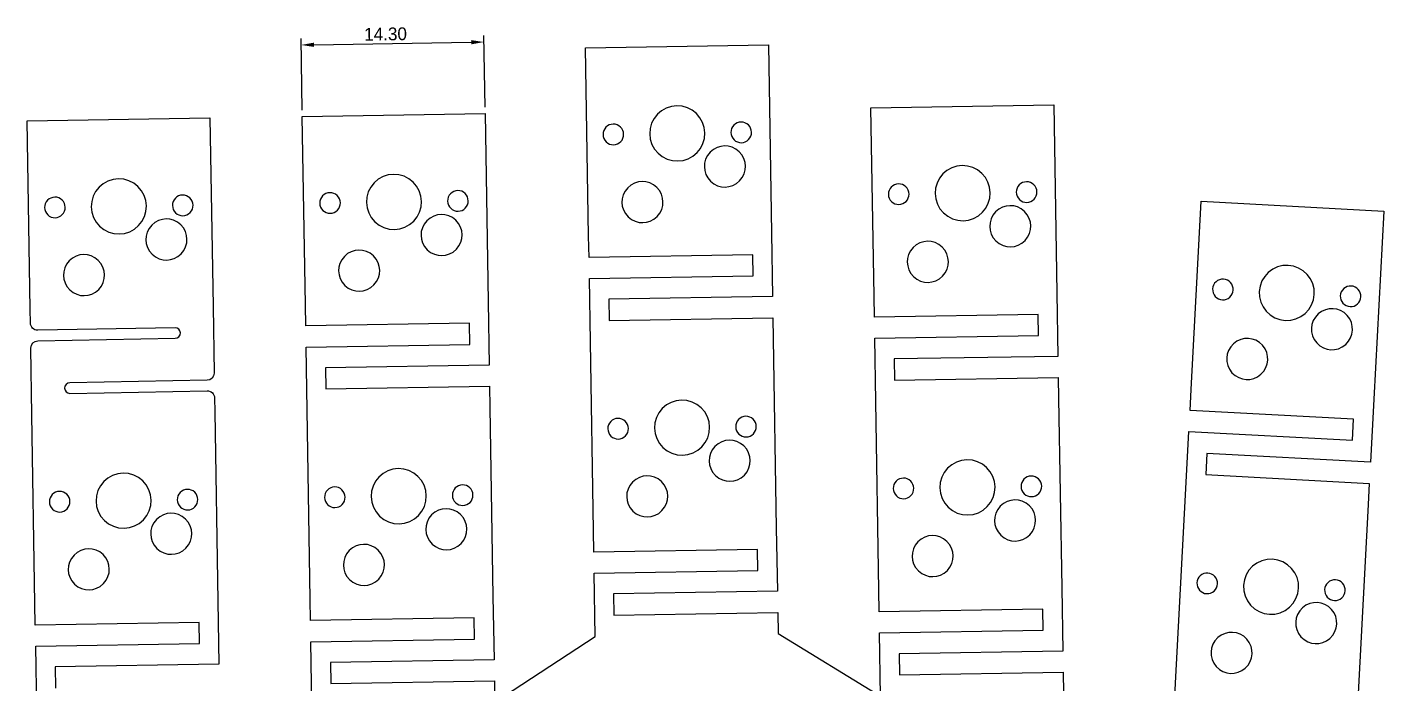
# Model space of a CAD drawing. Extents: x 3 to 109, y 3 to 127.
# Drawn here: x 2.8 to 108.9, y 75.6 to 127 of the extents above; entities that cross this region are included whole.
import ezdxf

# ---------------------------------------------------------------- set-up
doc = ezdxf.new("R2010")
doc.units = 0
doc.layers.get('DEFPOINTS').update_dxf_attribs({"linetype": 'CONTINUOUS'})
doc.layers.add('DEFAULT', color=7, linetype='CONTINUOUS')
doc.styles.add('DEFAULT', font='txt')
doc.dimstyles.new('DEFAULT', dxfattribs={"dimtxt": 1, "dimasz": 1, "dimexe": 0.5, "dimexo": 0.5, "dimgap": 0.25, "dimtad": 1, "dimtoh": 1, "dimzin": 1, "dimcen": 0.5, "dimazin": 3, "dimtfac": 1, "dimtix": 1, "dimtmove": 0, "dimatfit": 3})

# ---------------------------------------------------------------- blocks, each defined once
blk = doc.blocks.new('*D1')
at = {"layer": 'DEFAULT', "color": 0}
for p, q in [((38.61, 120.76), (38.52, 126.35)), ((24.31, 120.53), (24.22, 126.12)), ((25.22, 125.64), (37.52, 125.84))]:
    blk.add_line(p, q, dxfattribs=at)
for points in [[(25.22, 125.8), (25.23, 125.47), (24.22, 125.62)], [(37.53, 125.67), (37.52, 126), (38.52, 125.85)]]:
    blk.add_solid(points, dxfattribs=at)
at = {"layer": 'DEFPOINTS', "color": 0}
for p in [(38.52, 125.85), (24.31, 120.03), (38.61, 120.26)]:
    blk.add_point(p, dxfattribs=at)
at = {"layer": 'DEFAULT', "color": 0, "linetype": 'CONTINUOUS', "style": 'DEFAULT'}
blk.add_text('14.30', height=1, rotation=0.9312, dxfattribs=at).set_placement((29.16, 125.95))

msp = doc.modelspace()

# ---------------------------------------------------------------- linework, layer by layer
at = {"layer": 'DEFAULT', "color": 7}
for points in [[(25.062, 73.995), (24.982, 78.945), (37.783, 79.152), (37.756, 80.802), (24.955, 80.594), (24.928, 82.278), (24.688, 97.045), (24.607, 101.995), (37.408, 102.203), (37.381, 103.853), (24.58, 103.645), (24.554, 105.295), (24.314, 120.027), (38.615, 120.26), (38.854, 105.527), (38.935, 100.577), (26.134, 100.369), (26.161, 98.719), (38.962, 98.927), (38.988, 97.277), (39.229, 82.477), (39.309, 77.527), (26.509, 77.319), (26.535, 75.669), (39.336, 75.877), (39.363, 74.227), (47.219, 79.356), (47.138, 84.306), (59.939, 84.514), (59.912, 86.164), (47.111, 85.956), (47.084, 87.64), (46.844, 102.406), (46.764, 107.356), (59.564, 107.564), (59.538, 109.214), (46.737, 109.006), (46.71, 110.656), (46.471, 125.388), (60.771, 125.621), (61.011, 110.888), (61.091, 105.938), (48.29, 105.73), (48.317, 104.08), (61.118, 104.288), (61.145, 102.638), (61.385, 87.838), (61.466, 82.888), (48.665, 82.68), (48.692, 81.03), (61.492, 81.238), (61.519, 79.588), (69.538, 74.683), (69.457, 79.633), (82.258, 79.841), (82.231, 81.491), (69.431, 81.283), (69.403, 82.967), (69.163, 97.734), (69.083, 102.684), (81.884, 102.891), (81.857, 104.541), (69.056, 104.333), (69.029, 105.983), (68.79, 120.716), (83.091, 120.948), (83.33, 106.216), (83.41, 101.266), (70.61, 101.058), (70.636, 99.408), (83.437, 99.616), (83.464, 97.966), (83.704, 83.166), (83.785, 78.216), (70.984, 78.008), (71.011, 76.358), (83.812, 76.566), (83.839, 74.916)], [(92.514, 74.015), (92.604, 75.697), (93.392, 90.444), (93.656, 95.387), (106.44, 94.704), (106.528, 96.352), (93.744, 97.035), (93.832, 98.683), (94.618, 113.396), (108.901, 112.633), (108.115, 97.92), (107.85, 92.976), (95.066, 93.66), (94.978, 92.012), (107.762, 91.329), (107.674, 89.681), (106.885, 74.899)]]:
    msp.add_lwpolyline(points, dxfattribs=at)
for points in [[(14.362, 103.503), (3.622, 103.305, -0.4148473), (3.052, 103.855), (3.035, 104.945), (2.795, 119.677), (17.096, 119.91), (17.335, 105.177), (17.42, 99.96, -0.4135822), (16.871, 99.392), (6.129, 99.195)], [(3.543, 73.645), (3.463, 78.595), (16.263, 78.803), (16.237, 80.453), (3.436, 80.245), (3.409, 81.929), (3.169, 96.695), (3.084, 101.912, -0.4135824), (3.633, 102.48), (14.375, 102.678)], [(6.142, 98.37), (16.882, 98.567, -0.4148444), (17.452, 98.017), (17.469, 96.928), (17.71, 82.127), (17.79, 77.177), (4.989, 76.969), (5.016, 75.319)]]:
    msp.add_lwpolyline(points, format="xyb", dxfattribs=at)
for points in [[(51.485, 118.668), (51.533, 118.248), (51.663, 117.846), (51.868, 117.476), (52.141, 117.154), (52.472, 116.891), (52.848, 116.698), (53.255, 116.582), (53.676, 116.547), (54.096, 116.596), (54.498, 116.725), (54.868, 116.93), (55.19, 117.203), (55.453, 117.534), (55.646, 117.91), (55.762, 118.317), (55.797, 118.738), (55.749, 119.158), (55.619, 119.56), (55.414, 119.93), (55.141, 120.252), (54.81, 120.515), (54.434, 120.708), (54.027, 120.824), (53.606, 120.859), (53.186, 120.811), (52.784, 120.681), (52.414, 120.476), (52.092, 120.203), (51.829, 119.872), (51.636, 119.496), (51.52, 119.089)], [(49.429, 118.792), (49.381, 118.942), (49.304, 119.08), (49.202, 119.201), (49.078, 119.299), (48.937, 119.371), (48.785, 119.415), (48.628, 119.428), (48.471, 119.41), (48.321, 119.361), (48.182, 119.285), (48.062, 119.182), (47.964, 119.059), (47.891, 118.918), (47.848, 118.766), (47.835, 118.609), (47.853, 118.452), (47.902, 118.301), (47.978, 118.163), (48.08, 118.043), (48.204, 117.944), (48.345, 117.872), (48.497, 117.829), (48.654, 117.816), (48.811, 117.834), (48.962, 117.882), (49.1, 117.959), (49.22, 118.061), (49.318, 118.185), (49.391, 118.326), (49.434, 118.477), (49.447, 118.635)], [(58.345, 118.035), (58.496, 117.991), (58.654, 117.978), (58.811, 117.996), (58.961, 118.045), (59.099, 118.121), (59.22, 118.224), (59.318, 118.347), (59.39, 118.488), (59.434, 118.64), (59.447, 118.797), (59.429, 118.954), (59.38, 119.105), (59.304, 119.243), (59.201, 119.363), (59.078, 119.462), (58.937, 119.534), (58.785, 119.577), (58.628, 119.59), (58.471, 119.572), (58.32, 119.524), (58.182, 119.447), (58.062, 119.345), (57.964, 119.221), (57.891, 119.081), (57.848, 118.929), (57.835, 118.771), (57.853, 118.614), (57.901, 118.464), (57.978, 118.326), (58.08, 118.205), (58.204, 118.107)], [(56.006, 116.973), (55.861, 116.683), (55.78, 116.383), (55.758, 116.09), (55.79, 115.798), (55.88, 115.501), (56.034, 115.216), (56.247, 114.962), (56.507, 114.758), (56.797, 114.614), (57.097, 114.532), (57.39, 114.51), (57.682, 114.542), (57.979, 114.633), (58.265, 114.786), (58.518, 114.999), (58.722, 115.259), (58.867, 115.549), (58.948, 115.85), (58.97, 116.142), (58.938, 116.434), (58.848, 116.732), (58.694, 117.017), (58.481, 117.27), (58.221, 117.475), (57.931, 117.619), (57.631, 117.7), (57.338, 117.722), (57.046, 117.691), (56.749, 117.6), (56.463, 117.446), (56.21, 117.233)], [(73.839, 114.417), (73.804, 113.996), (73.853, 113.576), (73.982, 113.173), (74.187, 112.804), (74.461, 112.482), (74.792, 112.219), (75.168, 112.026), (75.574, 111.909), (75.995, 111.875), (76.415, 111.923), (76.818, 112.052), (77.187, 112.258), (77.509, 112.531), (77.772, 112.862), (77.965, 113.238), (78.081, 113.644), (78.116, 114.066), (78.068, 114.486), (77.939, 114.888), (77.733, 115.257), (77.46, 115.58), (77.129, 115.843), (76.753, 116.036), (76.347, 116.152), (75.925, 116.186), (75.505, 116.138), (75.103, 116.009), (74.733, 115.804), (74.411, 115.53), (74.148, 115.199), (73.955, 114.823)], [(7.844, 113.378), (7.81, 112.957), (7.858, 112.537), (7.987, 112.135), (8.193, 111.765), (8.466, 111.443), (8.797, 111.18), (9.173, 110.987), (9.579, 110.871), (10.001, 110.836), (10.42, 110.885), (10.823, 111.014), (11.192, 111.219), (11.515, 111.493), (11.777, 111.824), (11.971, 112.199), (12.087, 112.606), (12.121, 113.027), (12.073, 113.447), (11.944, 113.849), (11.739, 114.219), (11.465, 114.541), (11.134, 114.804), (10.758, 114.997), (10.352, 115.113), (9.931, 115.148), (9.511, 115.1), (9.108, 114.97), (8.739, 114.765), (8.416, 114.492), (8.154, 114.161), (7.96, 113.785)], [(29.363, 113.728), (29.329, 113.307), (29.377, 112.887), (29.506, 112.485), (29.711, 112.115), (29.985, 111.793), (30.316, 111.53), (30.692, 111.337), (31.098, 111.221), (31.52, 111.186), (31.939, 111.234), (32.342, 111.364), (32.711, 111.569), (33.034, 111.842), (33.296, 112.173), (33.49, 112.549), (33.606, 112.956), (33.64, 113.377), (33.592, 113.797), (33.463, 114.199), (33.257, 114.569), (32.984, 114.891), (32.653, 115.154), (32.277, 115.347), (31.871, 115.463), (31.449, 115.498), (31.03, 115.45), (30.627, 115.32), (30.258, 115.115), (29.935, 114.842), (29.672, 114.511), (29.479, 114.135)], [(50.061, 111.972), (50.351, 111.828), (50.651, 111.747), (50.944, 111.725), (51.236, 111.757), (51.533, 111.847), (51.818, 112.001), (52.072, 112.214), (52.276, 112.474), (52.42, 112.764), (52.502, 113.064), (52.524, 113.357), (52.492, 113.649), (52.401, 113.946), (52.248, 114.232), (52.035, 114.485), (51.775, 114.689), (51.485, 114.834), (51.184, 114.915), (50.892, 114.937), (50.6, 114.905), (50.302, 114.815), (50.017, 114.661), (49.764, 114.448), (49.559, 114.188), (49.415, 113.898), (49.334, 113.598), (49.312, 113.305), (49.343, 113.013), (49.434, 112.716), (49.588, 112.43), (49.801, 112.177)], [(71.13, 113.162), (71.281, 113.21), (71.419, 113.287), (71.539, 113.389), (71.638, 113.513), (71.71, 113.653), (71.753, 113.805), (71.766, 113.963), (71.748, 114.119), (71.7, 114.27), (71.623, 114.408), (71.521, 114.529), (71.397, 114.627), (71.257, 114.699), (71.105, 114.742), (70.947, 114.755), (70.79, 114.737), (70.64, 114.689), (70.502, 114.612), (70.381, 114.51), (70.283, 114.386), (70.211, 114.246), (70.167, 114.094), (70.154, 113.936), (70.172, 113.779), (70.221, 113.629), (70.297, 113.491), (70.4, 113.37), (70.523, 113.272), (70.664, 113.2), (70.816, 113.156), (70.973, 113.144)], [(80.154, 114.099), (80.172, 113.942), (80.221, 113.791), (80.297, 113.653), (80.4, 113.533), (80.523, 113.434), (80.664, 113.362), (80.816, 113.319), (80.973, 113.306), (81.13, 113.324), (81.281, 113.372), (81.419, 113.449), (81.539, 113.551), (81.638, 113.675), (81.71, 113.816), (81.753, 113.967), (81.766, 114.125), (81.748, 114.282), (81.7, 114.432), (81.623, 114.57), (81.521, 114.691), (81.397, 114.789), (81.257, 114.861), (81.105, 114.905), (80.947, 114.918), (80.79, 114.9), (80.64, 114.851), (80.502, 114.775), (80.381, 114.672), (80.283, 114.549), (80.211, 114.408), (80.167, 114.256)], [(5.136, 112.123), (5.286, 112.171), (5.424, 112.248), (5.545, 112.35), (5.643, 112.474), (5.715, 112.615), (5.759, 112.766), (5.772, 112.924), (5.754, 113.081), (5.705, 113.231), (5.628, 113.369), (5.526, 113.49), (5.403, 113.588), (5.262, 113.66), (5.11, 113.704), (4.953, 113.717), (4.796, 113.699), (4.645, 113.65), (4.507, 113.574), (4.387, 113.471), (4.288, 113.348), (4.216, 113.207), (4.173, 113.055), (4.16, 112.898), (4.178, 112.741), (4.226, 112.59), (4.303, 112.452), (4.405, 112.332), (4.529, 112.234), (4.669, 112.161), (4.821, 112.118), (4.979, 112.105)], [(14.16, 113.06), (14.178, 112.903), (14.226, 112.753), (14.303, 112.615), (14.405, 112.494), (14.529, 112.396), (14.669, 112.324), (14.821, 112.28), (14.979, 112.267), (15.135, 112.285), (15.286, 112.334), (15.424, 112.411), (15.545, 112.513), (15.643, 112.637), (15.715, 112.777), (15.758, 112.929), (15.771, 113.086), (15.753, 113.243), (15.705, 113.394), (15.628, 113.532), (15.526, 113.652), (15.402, 113.751), (15.262, 113.823), (15.11, 113.866), (14.952, 113.879), (14.795, 113.861), (14.645, 113.813), (14.507, 113.736), (14.386, 113.634), (14.288, 113.51), (14.216, 113.37), (14.172, 113.218)], [(26.655, 112.473), (26.805, 112.521), (26.943, 112.598), (27.064, 112.7), (27.162, 112.824), (27.234, 112.964), (27.277, 113.116), (27.29, 113.274), (27.272, 113.431), (27.224, 113.581), (27.147, 113.719), (27.045, 113.84), (26.921, 113.938), (26.781, 114.01), (26.629, 114.054), (26.471, 114.067), (26.314, 114.049), (26.164, 114), (26.026, 113.924), (25.905, 113.821), (25.807, 113.698), (25.735, 113.557), (25.692, 113.405), (25.679, 113.248), (25.697, 113.091), (25.745, 112.94), (25.822, 112.802), (25.924, 112.682), (26.048, 112.583), (26.188, 112.511), (26.34, 112.468), (26.498, 112.455)], [(35.679, 113.41), (35.697, 113.253), (35.745, 113.103), (35.822, 112.965), (35.924, 112.844), (36.048, 112.746), (36.188, 112.674), (36.34, 112.63), (36.498, 112.617), (36.655, 112.635), (36.805, 112.684), (36.943, 112.76), (37.064, 112.863), (37.162, 112.986), (37.234, 113.127), (37.277, 113.279), (37.29, 113.436), (37.272, 113.593), (37.224, 113.744), (37.147, 113.882), (37.045, 114.002), (36.921, 114.101), (36.781, 114.173), (36.629, 114.216), (36.471, 114.229), (36.314, 114.211), (36.164, 114.163), (36.026, 114.086), (35.905, 113.984), (35.807, 113.86), (35.735, 113.72), (35.691, 113.568)], [(80.54, 112.802), (80.25, 112.947), (79.95, 113.028), (79.657, 113.05), (79.365, 113.018), (79.068, 112.927), (78.783, 112.774), (78.529, 112.561), (78.325, 112.301), (78.181, 112.011), (78.099, 111.71), (78.077, 111.418), (78.109, 111.126), (78.2, 110.828), (78.353, 110.543), (78.566, 110.29), (78.826, 110.085), (79.116, 109.941), (79.417, 109.86), (79.709, 109.838), (80.001, 109.869), (80.299, 109.96), (80.584, 110.114), (80.837, 110.327), (81.042, 110.587), (81.186, 110.877), (81.267, 111.177), (81.289, 111.47), (81.258, 111.762), (81.167, 112.059), (81.013, 112.345), (80.8, 112.598)], [(14.546, 111.764), (14.255, 111.908), (13.955, 111.989), (13.662, 112.011), (13.371, 111.98), (13.073, 111.889), (12.788, 111.735), (12.535, 111.523), (12.33, 111.262), (12.186, 110.972), (12.105, 110.672), (12.083, 110.379), (12.114, 110.087), (12.205, 109.79), (12.359, 109.505), (12.571, 109.251), (12.832, 109.047), (13.122, 108.903), (13.422, 108.821), (13.715, 108.799), (14.006, 108.831), (14.304, 108.922), (14.589, 109.075), (14.843, 109.288), (15.047, 109.548), (15.191, 109.839), (15.272, 110.139), (15.295, 110.431), (15.263, 110.723), (15.172, 111.021), (15.018, 111.306), (14.806, 111.559)], [(36.065, 112.114), (35.774, 112.258), (35.474, 112.339), (35.181, 112.361), (34.89, 112.33), (34.592, 112.239), (34.307, 112.085), (34.054, 111.872), (33.849, 111.612), (33.705, 111.322), (33.624, 111.022), (33.602, 110.729), (33.633, 110.437), (33.724, 110.14), (33.878, 109.855), (34.09, 109.601), (34.351, 109.397), (34.641, 109.252), (34.941, 109.171), (35.234, 109.149), (35.525, 109.181), (35.823, 109.272), (36.108, 109.425), (36.362, 109.638), (36.566, 109.898), (36.71, 110.188), (36.792, 110.489), (36.814, 110.781), (36.782, 111.073), (36.691, 111.371), (36.538, 111.656), (36.325, 111.909)], [(27.644, 106.816), (27.904, 106.611), (28.194, 106.467), (28.495, 106.386), (28.787, 106.364), (29.079, 106.395), (29.377, 106.486), (29.662, 106.64), (29.915, 106.853), (30.12, 107.113), (30.264, 107.403), (30.345, 107.703), (30.367, 107.996), (30.336, 108.288), (30.245, 108.585), (30.091, 108.87), (29.878, 109.124), (29.618, 109.328), (29.328, 109.473), (29.028, 109.554), (28.735, 109.576), (28.443, 109.544), (28.146, 109.453), (27.86, 109.3), (27.607, 109.087), (27.403, 108.827), (27.258, 108.537), (27.177, 108.236), (27.155, 107.944), (27.187, 107.652), (27.278, 107.354), (27.431, 107.069)], [(72.38, 107.3), (72.67, 107.156), (72.97, 107.075), (73.263, 107.053), (73.555, 107.084), (73.852, 107.175), (74.138, 107.329), (74.391, 107.541), (74.595, 107.801), (74.74, 108.092), (74.821, 108.392), (74.843, 108.685), (74.811, 108.976), (74.721, 109.274), (74.567, 109.559), (74.354, 109.813), (74.094, 110.017), (73.804, 110.161), (73.504, 110.242), (73.211, 110.264), (72.919, 110.233), (72.622, 110.142), (72.336, 109.988), (72.083, 109.776), (71.878, 109.515), (71.734, 109.225), (71.653, 108.925), (71.631, 108.632), (71.662, 108.341), (71.753, 108.043), (71.907, 107.758), (72.12, 107.504)], [(6.385, 106.262), (6.675, 106.117), (6.976, 106.036), (7.268, 106.014), (7.56, 106.046), (7.858, 106.136), (8.143, 106.29), (8.396, 106.503), (8.601, 106.763), (8.745, 107.053), (8.826, 107.353), (8.848, 107.646), (8.817, 107.938), (8.726, 108.235), (8.572, 108.521), (8.359, 108.774), (8.099, 108.978), (7.809, 109.123), (7.509, 109.204), (7.216, 109.226), (6.924, 109.194), (6.627, 109.104), (6.342, 108.95), (6.088, 108.737), (5.884, 108.477), (5.739, 108.187), (5.658, 107.887), (5.636, 107.594), (5.668, 107.302), (5.759, 107.005), (5.912, 106.719), (6.125, 106.466)], [(99.217, 106.761), (99.153, 106.344), (99.172, 105.921), (99.273, 105.511), (99.452, 105.128), (99.702, 104.788), (100.014, 104.502), (100.376, 104.283), (100.773, 104.139), (101.191, 104.076), (101.613, 104.095), (102.024, 104.195), (102.407, 104.375), (102.747, 104.625), (103.033, 104.937), (103.251, 105.298), (103.395, 105.696), (103.459, 106.114), (103.44, 106.536), (103.339, 106.946), (103.16, 107.329), (102.91, 107.67), (102.598, 107.955), (102.236, 108.174), (101.839, 108.318), (101.421, 108.382), (100.999, 108.363), (100.589, 108.262), (100.206, 108.083), (99.865, 107.832), (99.58, 107.52), (99.361, 107.159)], [(97.073, 106.764), (97.006, 106.907), (96.912, 107.034), (96.796, 107.141), (96.661, 107.223), (96.512, 107.276), (96.356, 107.3), (96.198, 107.293), (96.044, 107.255), (95.901, 107.189), (95.774, 107.095), (95.667, 106.978), (95.586, 106.843), (95.532, 106.695), (95.508, 106.538), (95.515, 106.381), (95.553, 106.227), (95.62, 106.084), (95.713, 105.957), (95.83, 105.85), (95.965, 105.768), (96.114, 105.714), (96.27, 105.691), (96.428, 105.698), (96.581, 105.735), (96.724, 105.802), (96.852, 105.896), (96.958, 106.012), (97.04, 106.148), (97.094, 106.296), (97.118, 106.452), (97.111, 106.61)], [(105.495, 106.005), (105.502, 105.847), (105.54, 105.694), (105.607, 105.55), (105.7, 105.423), (105.817, 105.316), (105.952, 105.235), (106.101, 105.181), (106.257, 105.157), (106.415, 105.164), (106.568, 105.202), (106.711, 105.269), (106.838, 105.362), (106.945, 105.479), (107.027, 105.614), (107.081, 105.763), (107.105, 105.919), (107.098, 106.077), (107.06, 106.23), (106.993, 106.373), (106.899, 106.501), (106.783, 106.607), (106.647, 106.689), (106.499, 106.743), (106.343, 106.767), (106.185, 106.76), (106.031, 106.722), (105.888, 106.655), (105.761, 106.561), (105.654, 106.445), (105.573, 106.31), (105.519, 106.161)], [(105.79, 104.685), (105.51, 104.849), (105.216, 104.951), (104.926, 104.993), (104.633, 104.982), (104.33, 104.912), (104.034, 104.778), (103.767, 104.584), (103.545, 104.339), (103.381, 104.059), (103.279, 103.765), (103.236, 103.475), (103.248, 103.182), (103.318, 102.878), (103.451, 102.583), (103.646, 102.316), (103.891, 102.094), (104.17, 101.929), (104.464, 101.828), (104.755, 101.785), (105.048, 101.796), (105.351, 101.866), (105.646, 102), (105.914, 102.194), (106.136, 102.44), (106.3, 102.719), (106.402, 103.013), (106.444, 103.303), (106.433, 103.597), (106.363, 103.9), (106.23, 104.195), (106.035, 104.463)], [(97.266, 99.763), (97.546, 99.599), (97.84, 99.497), (98.13, 99.455), (98.423, 99.466), (98.727, 99.536), (99.022, 99.67), (99.289, 99.864), (99.511, 100.109), (99.676, 100.389), (99.777, 100.683), (99.82, 100.973), (99.809, 101.266), (99.739, 101.57), (99.605, 101.865), (99.411, 102.132), (99.165, 102.354), (98.886, 102.519), (98.592, 102.62), (98.302, 102.663), (98.008, 102.652), (97.705, 102.582), (97.41, 102.448), (97.142, 102.254), (96.92, 102.008), (96.756, 101.729), (96.654, 101.435), (96.612, 101.145), (96.623, 100.851), (96.693, 100.548), (96.826, 100.253), (97.021, 99.985)], [(55.827, 94.518), (56.02, 94.894), (56.136, 95.301), (56.171, 95.722), (56.122, 96.142), (55.993, 96.544), (55.788, 96.914), (55.514, 97.236), (55.183, 97.499), (54.807, 97.692), (54.401, 97.808), (53.98, 97.843), (53.56, 97.794), (53.157, 97.665), (52.788, 97.46), (52.466, 97.187), (52.203, 96.855), (52.01, 96.48), (51.894, 96.073), (51.859, 95.652), (51.907, 95.232), (52.037, 94.83), (52.242, 94.46), (52.515, 94.138), (52.846, 93.875), (53.222, 93.682), (53.629, 93.566), (54.05, 93.531), (54.47, 93.579), (54.872, 93.709), (55.242, 93.914), (55.564, 94.187)], [(58.718, 95.019), (58.87, 94.975), (59.028, 94.962), (59.185, 94.98), (59.335, 95.029), (59.473, 95.105), (59.594, 95.208), (59.692, 95.331), (59.764, 95.472), (59.808, 95.624), (59.821, 95.781), (59.803, 95.938), (59.754, 96.089), (59.678, 96.227), (59.575, 96.347), (59.452, 96.446), (59.311, 96.518), (59.159, 96.561), (59.002, 96.574), (58.845, 96.556), (58.694, 96.508), (58.556, 96.431), (58.436, 96.329), (58.337, 96.205), (58.265, 96.064), (58.222, 95.913), (58.209, 95.755), (58.227, 95.598), (58.275, 95.448), (58.352, 95.31), (58.454, 95.189), (58.578, 95.091)], [(49.803, 95.776), (49.754, 95.926), (49.678, 96.064), (49.576, 96.185), (49.452, 96.283), (49.311, 96.355), (49.159, 96.399), (49.002, 96.412), (48.845, 96.394), (48.694, 96.345), (48.556, 96.268), (48.436, 96.166), (48.338, 96.043), (48.265, 95.902), (48.222, 95.75), (48.209, 95.593), (48.227, 95.436), (48.275, 95.285), (48.352, 95.147), (48.454, 95.027), (48.578, 94.928), (48.719, 94.856), (48.871, 94.813), (49.028, 94.8), (49.185, 94.818), (49.335, 94.866), (49.474, 94.943), (49.594, 95.045), (49.692, 95.169), (49.765, 95.309), (49.808, 95.461), (49.821, 95.619)], [(56.235, 93.667), (56.154, 93.367), (56.132, 93.074), (56.164, 92.782), (56.254, 92.485), (56.408, 92.199), (56.621, 91.946), (56.881, 91.742), (57.171, 91.597), (57.471, 91.516), (57.764, 91.494), (58.056, 91.526), (58.353, 91.617), (58.639, 91.77), (58.892, 91.983), (59.096, 92.243), (59.241, 92.533), (59.322, 92.834), (59.344, 93.126), (59.312, 93.418), (59.222, 93.716), (59.068, 94.001), (58.855, 94.254), (58.595, 94.459), (58.305, 94.603), (58.004, 94.684), (57.712, 94.706), (57.42, 94.675), (57.122, 94.584), (56.837, 94.43), (56.584, 94.217), (56.379, 93.957)], [(29.737, 90.712), (29.703, 90.291), (29.751, 89.871), (29.88, 89.468), (30.085, 89.099), (30.359, 88.776), (30.69, 88.514), (31.066, 88.321), (31.472, 88.204), (31.894, 88.17), (32.313, 88.218), (32.716, 88.347), (33.085, 88.553), (33.408, 88.826), (33.67, 89.157), (33.864, 89.533), (33.98, 89.939), (34.014, 90.361), (33.966, 90.781), (33.837, 91.183), (33.632, 91.552), (33.358, 91.875), (33.027, 92.138), (32.651, 92.331), (32.245, 92.447), (31.824, 92.481), (31.404, 92.433), (31.001, 92.304), (30.632, 92.099), (30.309, 91.825), (30.047, 91.494), (29.853, 91.118)], [(74.178, 90.979), (74.227, 90.559), (74.356, 90.157), (74.561, 89.788), (74.835, 89.465), (75.166, 89.202), (75.542, 89.009), (75.948, 88.893), (76.369, 88.859), (76.789, 88.907), (77.191, 89.036), (77.561, 89.241), (77.883, 89.515), (78.146, 89.846), (78.339, 90.222), (78.455, 90.628), (78.49, 91.049), (78.442, 91.469), (78.312, 91.872), (78.107, 92.241), (77.834, 92.564), (77.503, 92.826), (77.127, 93.019), (76.72, 93.136), (76.299, 93.17), (75.879, 93.122), (75.477, 92.993), (75.107, 92.787), (74.785, 92.514), (74.522, 92.183), (74.329, 91.807), (74.213, 91.401)], [(11.889, 88.476), (12.151, 88.807), (12.345, 89.183), (12.461, 89.59), (12.495, 90.011), (12.447, 90.431), (12.318, 90.833), (12.112, 91.203), (11.839, 91.525), (11.508, 91.788), (11.132, 91.981), (10.726, 92.097), (10.304, 92.132), (9.885, 92.084), (9.482, 91.954), (9.113, 91.749), (8.79, 91.476), (8.528, 91.145), (8.334, 90.769), (8.218, 90.362), (8.184, 89.941), (8.232, 89.521), (8.361, 89.119), (8.566, 88.749), (8.84, 88.427), (9.171, 88.164), (9.547, 87.971), (9.953, 87.855), (10.374, 87.82), (10.794, 87.868), (11.197, 87.998), (11.566, 88.203)], [(50.435, 88.956), (50.725, 88.812), (51.025, 88.731), (51.318, 88.709), (51.609, 88.74), (51.907, 88.831), (52.192, 88.985), (52.446, 89.198), (52.65, 89.458), (52.794, 89.748), (52.875, 90.048), (52.898, 90.341), (52.866, 90.633), (52.775, 90.93), (52.621, 91.215), (52.409, 91.469), (52.149, 91.673), (51.858, 91.818), (51.558, 91.899), (51.265, 91.921), (50.974, 91.889), (50.676, 91.798), (50.391, 91.645), (50.137, 91.432), (49.933, 91.172), (49.789, 90.882), (49.708, 90.581), (49.686, 90.289), (49.717, 89.997), (49.808, 89.699), (49.962, 89.414), (50.174, 89.161)], [(72.122, 91.103), (72.074, 91.254), (71.997, 91.392), (71.895, 91.512), (71.771, 91.61), (71.631, 91.683), (71.479, 91.726), (71.321, 91.739), (71.164, 91.721), (71.014, 91.673), (70.876, 91.596), (70.755, 91.494), (70.657, 91.37), (70.585, 91.229), (70.541, 91.078), (70.528, 90.92), (70.546, 90.763), (70.595, 90.613), (70.671, 90.474), (70.774, 90.354), (70.897, 90.256), (71.038, 90.184), (71.19, 90.14), (71.347, 90.127), (71.504, 90.145), (71.655, 90.194), (71.793, 90.27), (71.913, 90.373), (72.012, 90.496), (72.084, 90.637), (72.127, 90.789), (72.14, 90.946)], [(80.528, 91.082), (80.546, 90.926), (80.595, 90.775), (80.671, 90.637), (80.773, 90.516), (80.897, 90.418), (81.038, 90.346), (81.19, 90.303), (81.347, 90.29), (81.504, 90.308), (81.655, 90.356), (81.793, 90.433), (81.913, 90.535), (82.011, 90.659), (82.084, 90.799), (82.127, 90.951), (82.14, 91.109), (82.122, 91.266), (82.074, 91.416), (81.997, 91.554), (81.895, 91.675), (81.771, 91.773), (81.63, 91.845), (81.478, 91.889), (81.321, 91.902), (81.164, 91.883), (81.014, 91.835), (80.875, 91.758), (80.755, 91.656), (80.657, 91.532), (80.585, 91.392), (80.541, 91.24)], [(6.145, 89.908), (6.127, 90.065), (6.079, 90.215), (6.002, 90.353), (5.9, 90.474), (5.776, 90.572), (5.636, 90.644), (5.484, 90.688), (5.326, 90.701), (5.169, 90.683), (5.019, 90.634), (4.881, 90.558), (4.76, 90.455), (4.662, 90.332), (4.59, 90.191), (4.547, 90.039), (4.534, 89.882), (4.552, 89.725), (4.6, 89.574), (4.677, 89.436), (4.779, 89.316), (4.903, 89.217), (5.043, 89.145), (5.195, 89.102), (5.353, 89.089), (5.51, 89.107), (5.66, 89.155), (5.798, 89.232), (5.919, 89.334), (6.017, 89.458), (6.089, 89.598), (6.133, 89.75)], [(15.195, 89.264), (15.352, 89.251), (15.509, 89.269), (15.66, 89.318), (15.798, 89.394), (15.919, 89.497), (16.017, 89.62), (16.089, 89.761), (16.132, 89.913), (16.145, 90.07), (16.127, 90.227), (16.079, 90.378), (16.002, 90.516), (15.9, 90.636), (15.776, 90.735), (15.636, 90.807), (15.484, 90.85), (15.326, 90.863), (15.169, 90.845), (15.019, 90.797), (14.881, 90.72), (14.76, 90.618), (14.662, 90.494), (14.59, 90.354), (14.546, 90.202), (14.533, 90.044), (14.552, 89.887), (14.6, 89.737), (14.677, 89.599), (14.779, 89.478), (14.903, 89.38), (15.043, 89.308)], [(26.538, 90.984), (26.4, 90.907), (26.279, 90.805), (26.181, 90.681), (26.109, 90.541), (26.066, 90.389), (26.053, 90.231), (26.071, 90.074), (26.119, 89.924), (26.196, 89.786), (26.298, 89.665), (26.422, 89.567), (26.562, 89.495), (26.714, 89.451), (26.872, 89.439), (27.029, 89.457), (27.179, 89.505), (27.317, 89.582), (27.438, 89.684), (27.536, 89.808), (27.608, 89.948), (27.652, 90.1), (27.664, 90.258), (27.646, 90.415), (27.598, 90.565), (27.521, 90.703), (27.419, 90.824), (27.295, 90.922), (27.155, 90.994), (27.003, 91.037), (26.845, 91.05), (26.688, 91.032)], [(36.053, 90.394), (36.071, 90.237), (36.119, 90.086), (36.196, 89.948), (36.298, 89.828), (36.422, 89.73), (36.562, 89.657), (36.714, 89.614), (36.872, 89.601), (37.029, 89.619), (37.179, 89.667), (37.317, 89.744), (37.438, 89.846), (37.536, 89.97), (37.608, 90.111), (37.651, 90.263), (37.664, 90.42), (37.646, 90.577), (37.598, 90.727), (37.521, 90.866), (37.419, 90.986), (37.295, 91.084), (37.155, 91.156), (37.003, 91.2), (36.845, 91.213), (36.688, 91.195), (36.538, 91.146), (36.4, 91.07), (36.279, 90.968), (36.181, 90.844), (36.109, 90.703), (36.065, 90.551)], [(36.439, 89.097), (36.149, 89.242), (35.848, 89.323), (35.556, 89.345), (35.264, 89.313), (34.966, 89.223), (34.681, 89.069), (34.428, 88.856), (34.223, 88.596), (34.079, 88.306), (33.998, 88.005), (33.976, 87.713), (34.007, 87.421), (34.098, 87.123), (34.252, 86.838), (34.464, 86.585), (34.725, 86.38), (35.015, 86.236), (35.315, 86.155), (35.608, 86.133), (35.899, 86.164), (36.197, 86.255), (36.482, 86.409), (36.736, 86.622), (36.94, 86.882), (37.084, 87.172), (37.166, 87.472), (37.188, 87.765), (37.156, 88.057), (37.065, 88.354), (36.912, 88.64), (36.699, 88.893)], [(80.624, 89.93), (80.324, 90.012), (80.031, 90.034), (79.739, 90.002), (79.442, 89.911), (79.157, 89.758), (78.903, 89.545), (78.699, 89.285), (78.554, 88.994), (78.473, 88.694), (78.451, 88.402), (78.483, 88.11), (78.574, 87.812), (78.727, 87.527), (78.94, 87.274), (79.2, 87.069), (79.49, 86.925), (79.791, 86.844), (80.083, 86.822), (80.375, 86.853), (80.673, 86.944), (80.958, 87.098), (81.211, 87.31), (81.416, 87.571), (81.56, 87.861), (81.641, 88.161), (81.663, 88.454), (81.632, 88.745), (81.541, 89.043), (81.387, 89.328), (81.174, 89.582), (80.914, 89.786)], [(14.919, 88.748), (14.629, 88.892), (14.329, 88.973), (14.036, 88.995), (13.745, 88.964), (13.447, 88.873), (13.162, 88.719), (12.908, 88.506), (12.704, 88.246), (12.56, 87.956), (12.479, 87.656), (12.457, 87.363), (12.488, 87.071), (12.579, 86.774), (12.733, 86.489), (12.945, 86.235), (13.206, 86.031), (13.496, 85.886), (13.796, 85.805), (14.089, 85.783), (14.38, 85.815), (14.678, 85.906), (14.963, 86.059), (15.217, 86.272), (15.421, 86.532), (15.565, 86.822), (15.646, 87.123), (15.668, 87.415), (15.637, 87.707), (15.546, 88.005), (15.392, 88.29), (15.18, 88.543)], [(72.754, 84.284), (73.044, 84.139), (73.344, 84.058), (73.637, 84.036), (73.929, 84.068), (74.226, 84.159), (74.511, 84.312), (74.765, 84.525), (74.969, 84.785), (75.114, 85.075), (75.195, 85.376), (75.217, 85.668), (75.185, 85.96), (75.094, 86.258), (74.941, 86.543), (74.728, 86.796), (74.468, 87.001), (74.178, 87.145), (73.877, 87.226), (73.585, 87.248), (73.293, 87.217), (72.995, 87.126), (72.71, 86.972), (72.457, 86.759), (72.252, 86.499), (72.108, 86.209), (72.027, 85.909), (72.005, 85.616), (72.036, 85.324), (72.127, 85.027), (72.281, 84.742), (72.494, 84.488)], [(9.1, 85.219), (8.946, 85.504), (8.733, 85.758), (8.473, 85.962), (8.183, 86.107), (7.883, 86.188), (7.59, 86.21), (7.298, 86.178), (7.001, 86.087), (6.716, 85.934), (6.462, 85.721), (6.258, 85.461), (6.113, 85.171), (6.032, 84.87), (6.01, 84.578), (6.042, 84.286), (6.133, 83.988), (6.286, 83.703), (6.499, 83.45), (6.759, 83.245), (7.049, 83.101), (7.35, 83.02), (7.642, 82.998), (7.934, 83.029), (8.232, 83.12), (8.517, 83.274), (8.77, 83.487), (8.975, 83.747), (9.119, 84.037), (9.2, 84.337), (9.222, 84.63), (9.191, 84.922)], [(30.619, 85.569), (30.465, 85.854), (30.252, 86.108), (29.992, 86.312), (29.702, 86.456), (29.402, 86.537), (29.109, 86.559), (28.817, 86.528), (28.52, 86.437), (28.235, 86.283), (27.981, 86.071), (27.777, 85.81), (27.632, 85.52), (27.551, 85.22), (27.529, 84.927), (27.561, 84.636), (27.652, 84.338), (27.805, 84.053), (28.018, 83.799), (28.278, 83.595), (28.568, 83.451), (28.869, 83.37), (29.161, 83.347), (29.453, 83.379), (29.751, 83.47), (30.036, 83.624), (30.289, 83.836), (30.494, 84.097), (30.638, 84.387), (30.719, 84.687), (30.741, 84.98), (30.71, 85.271)], [(99.148, 81.297), (99.545, 81.153), (99.963, 81.089), (100.385, 81.108), (100.796, 81.209), (101.179, 81.388), (101.519, 81.638), (101.804, 81.95), (102.023, 82.312), (102.167, 82.709), (102.231, 83.127), (102.212, 83.549), (102.111, 83.96), (101.932, 84.343), (101.682, 84.683), (101.37, 84.968), (101.008, 85.187), (100.611, 85.331), (100.193, 85.395), (99.771, 85.376), (99.36, 85.275), (98.978, 85.096), (98.637, 84.846), (98.352, 84.534), (98.133, 84.172), (97.989, 83.775), (97.925, 83.357), (97.944, 82.935), (98.045, 82.524), (98.224, 82.142), (98.474, 81.801), (98.786, 81.516)], [(95.353, 82.749), (95.496, 82.816), (95.623, 82.909), (95.73, 83.026), (95.812, 83.161), (95.866, 83.31), (95.89, 83.466), (95.882, 83.624), (95.845, 83.777), (95.778, 83.92), (95.684, 84.048), (95.568, 84.154), (95.432, 84.236), (95.284, 84.29), (95.128, 84.314), (94.97, 84.307), (94.816, 84.269), (94.673, 84.202), (94.546, 84.108), (94.439, 83.992), (94.358, 83.857), (94.304, 83.708), (94.28, 83.552), (94.287, 83.394), (94.325, 83.241), (94.392, 83.097), (94.485, 82.97), (94.602, 82.863), (94.737, 82.782), (94.885, 82.728), (95.042, 82.704), (95.199, 82.711)], [(104.724, 82.248), (104.872, 82.194), (105.029, 82.17), (105.186, 82.177), (105.34, 82.215), (105.483, 82.282), (105.61, 82.376), (105.717, 82.492), (105.799, 82.628), (105.853, 82.776), (105.877, 82.932), (105.869, 83.09), (105.832, 83.244), (105.765, 83.387), (105.671, 83.514), (105.555, 83.621), (105.419, 83.702), (105.271, 83.756), (105.115, 83.78), (104.957, 83.773), (104.803, 83.735), (104.66, 83.668), (104.533, 83.575), (104.426, 83.458), (104.344, 83.323), (104.291, 83.174), (104.267, 83.018), (104.274, 82.86), (104.312, 82.707), (104.379, 82.564), (104.472, 82.437), (104.589, 82.33)], [(102.152, 81.073), (102.051, 80.779), (102.008, 80.488), (102.02, 80.195), (102.089, 79.892), (102.223, 79.597), (102.417, 79.329), (102.663, 79.107), (102.942, 78.943), (103.236, 78.841), (103.527, 78.799), (103.82, 78.81), (104.123, 78.88), (104.418, 79.013), (104.686, 79.208), (104.908, 79.453), (105.072, 79.732), (105.174, 80.026), (105.216, 80.317), (105.205, 80.61), (105.135, 80.913), (105.002, 81.208), (104.807, 81.476), (104.562, 81.698), (104.282, 81.862), (103.988, 81.964), (103.698, 82.006), (103.405, 81.995), (103.102, 81.925), (102.806, 81.792), (102.539, 81.597), (102.317, 81.352)], [(96.78, 79.665), (96.477, 79.595), (96.182, 79.462), (95.914, 79.267), (95.692, 79.022), (95.528, 78.742), (95.426, 78.448), (95.384, 78.158), (95.395, 77.865), (95.465, 77.562), (95.598, 77.266), (95.793, 76.999), (96.038, 76.777), (96.318, 76.613), (96.612, 76.511), (96.902, 76.468), (97.195, 76.48), (97.498, 76.55), (97.794, 76.683), (98.061, 76.878), (98.283, 77.123), (98.447, 77.402), (98.549, 77.696), (98.592, 77.987), (98.58, 78.28), (98.511, 78.583), (98.377, 78.878), (98.182, 79.146), (97.937, 79.368), (97.658, 79.532), (97.364, 79.634), (97.073, 79.676)]]:
    msp.add_lwpolyline(points, close=True, dxfattribs=at)
at = {"layer": 'DEFAULT'}
for centre, start, end in [((14.368, 103.091), 270.93048, 90.93048), ((6.135, 98.782), 90.93019, 270.93019)]:
    msp.add_arc(centre, 0.413, start, end, dxfattribs=at)

# ---------------------------------------------------------------- dimensions: what is measured, and where the dimension line sits
dim = msp.add_aligned_dim(p1=(24.314, 120.027), p2=(38.615, 120.26), distance=5.593, dimstyle='DEFAULT', dxfattribs=at)
dim.commit()
dim.dimension.update_dxf_attribs({"geometry": '*D1', "text_midpoint": (31.361, 126.486)})

doc.saveas('drawing.dxf')
